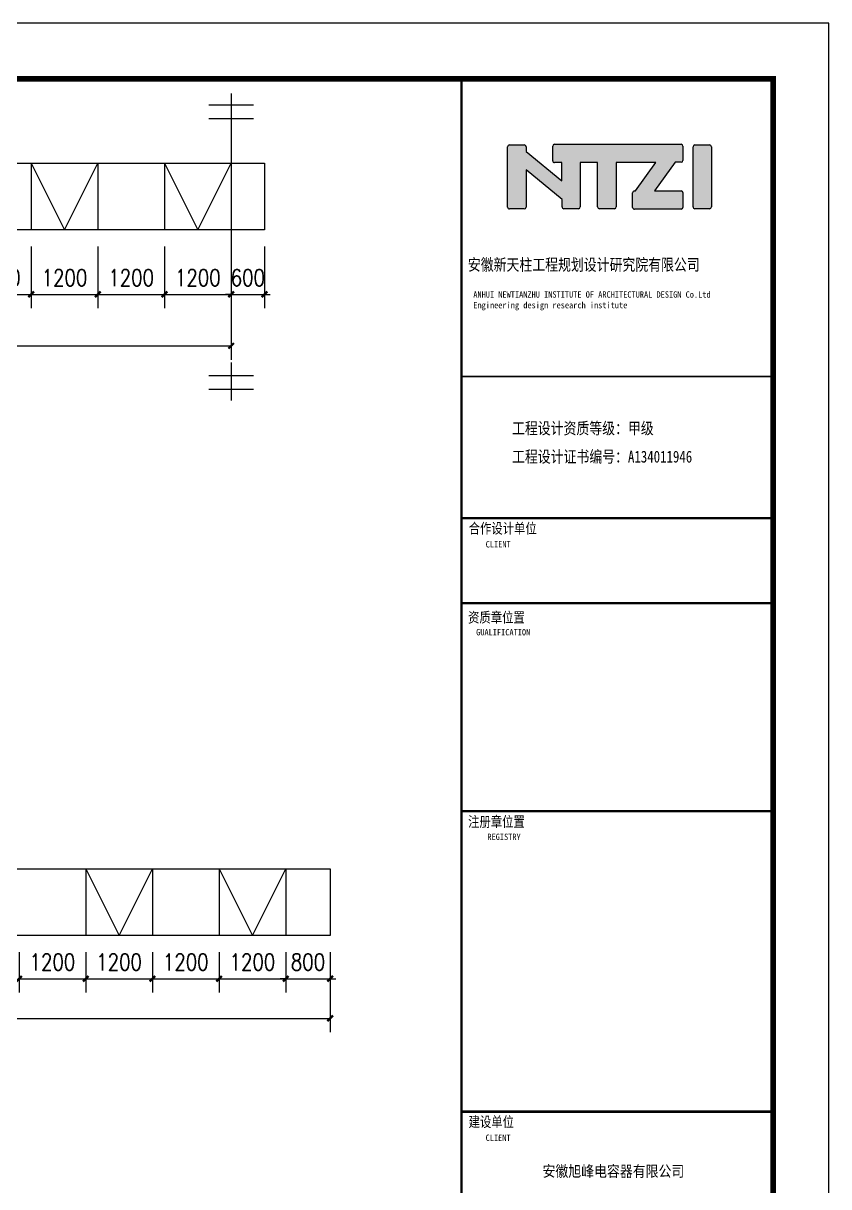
# Model space of a CAD drawing. Extents: x 3757684 to 3906284, y -130571 to 413559.
# Drawn here: x 3817486 to 3831984, y 392625 to 413559 of the extents above; entities that cross this region are included whole.
import ezdxf
from ezdxf.enums import TextEntityAlignment as Align

# ---------------------------------------------------------------- set-up
doc = ezdxf.new("R2010")
doc.units = 0
doc.header["$LTSCALE"] = 1000
doc.header["$MEASUREMENT"] = 0
doc.linetypes.add('DOTE', pattern=[2.42, 2, -0.2, 0.02, -0.2])
doc.layers.get('0').update_dxf_attribs({"color": 4, "linetype": 'CONTINUOUS'})
doc.layers.get('Defpoints').update_dxf_attribs({"linetype": 'CONTINUOUS'})
for name, color, linetype in [('46', 7, 'CONTINUOUS'), ('DIM_SYMB', 3, 'CONTINUOUS'), ('PUB_DIM', 3, 'CONTINUOUS'), ('PUB_TEXT', 7, 'CONTINUOUS'), ('PUB_TITLE', 4, 'CONTINUOUS')]:
    doc.layers.add(name, color=color, linetype=linetype)
doc.styles.add('-黑体', font='simhei_0.ttf', dxfattribs={"width": 0.8})
doc.styles.add('DIM_FONT', font='SIMPLEX.shx', dxfattribs={"width": 0.8})
doc.dimstyles.new('DIMN', dxfattribs={"dimtxt": 300, "dimasz": 100, "dimexe": 250, "dimexo": 300, "dimgap": 150, "dimtad": 1, "dimdec": 0, "dimzin": 0, "dimdsep": 46, "dimtxsty": 'DIM_FONT', "dimblk": 'ARCHTICK', "dimcen": 0.09, "dimclrt": 7, "dimazin": 2, "dimtfac": 1, "dimtdec": 0, "dimtix": 1, "dimtmove": 2, "dimatfit": 3, "dimldrblk": 'ARCHTICK', "dimfxl": 0, "dimtolj": 1, "dimtzin": 0, "dimarcsym": 0})

# ---------------------------------------------------------------- blocks, each defined once
blk = doc.blocks.new('_ArchTick')
at = {"color": 0, "linetype": 'ByBlock', "const_width": 0.4}
blk.add_lwpolyline([(-0.5, -0.5), (0.5, 0.5)], dxfattribs=at)
blk = doc.blocks.new('*D266')
at = {"layer": 'Defpoints', "color": 0}
for p in [(3803010, 397146), (3823010, 397146), (3823010, 395654)]:
    blk.add_point(p, dxfattribs=at)
at = {"layer": 'PUB_DIM', "color": 0, "lineweight": -2}
for p, q in [((3803010, 396846), (3803010, 395404)), ((3823010, 396846), (3823010, 395404)), ((3803010, 395654), (3823010, 395654))]:
    blk.add_line(p, q, dxfattribs=at)
at = {"layer": 'PUB_DIM', "color": 0, "lineweight": -2, "xscale": 100, "yscale": 100, "zscale": 100, "rotation": 180}
blk.add_blockref('_ArchTick', (3803010, 395654), dxfattribs=at)
at = {"layer": 'PUB_DIM', "color": 0, "lineweight": -2, "xscale": 100, "yscale": 100, "zscale": 100}
blk.add_blockref('_ArchTick', (3823010, 395654), dxfattribs=at)
at = {"layer": 'PUB_DIM', "color": 7, "insert": (3813010, 395954), "char_height": 300, "attachment_point": 5, "style": 'DIM_FONT'}
blk.add_mtext('\\A1;20000', dxfattribs=at)
blk = doc.blocks.new('*D279')
at = {"layer": 'Defpoints', "color": 0}
for p in [(3817410, 397146), (3818610, 397146), (3818610, 396368)]:
    blk.add_point(p, dxfattribs=at)
at = {"layer": 'PUB_DIM', "color": 0, "lineweight": -2}
for p, q in [((3817410, 396846), (3817410, 396118)), ((3818610, 396846), (3818610, 396118)), ((3817410, 396368), (3818610, 396368))]:
    blk.add_line(p, q, dxfattribs=at)
at = {"layer": 'PUB_DIM', "color": 0, "lineweight": -2, "xscale": 100, "yscale": 100, "zscale": 100, "rotation": 180}
blk.add_blockref('_ArchTick', (3817410, 396368), dxfattribs=at)
at = {"layer": 'PUB_DIM', "color": 0, "lineweight": -2, "xscale": 100, "yscale": 100, "zscale": 100}
blk.add_blockref('_ArchTick', (3818610, 396368), dxfattribs=at)
at = {"layer": 'PUB_DIM', "color": 7, "insert": (3818010, 396668), "char_height": 300, "attachment_point": 5, "style": 'DIM_FONT'}
blk.add_mtext('\\A1;1200', dxfattribs=at)
blk = doc.blocks.new('*D280')
at = {"layer": 'Defpoints', "color": 0}
for p in [(3818610, 397146), (3819810, 397146), (3819810, 396368)]:
    blk.add_point(p, dxfattribs=at)
at = {"layer": 'PUB_DIM', "color": 0, "lineweight": -2}
for p, q in [((3818610, 396846), (3818610, 396118)), ((3819810, 396846), (3819810, 396118)), ((3818610, 396368), (3819810, 396368))]:
    blk.add_line(p, q, dxfattribs=at)
at = {"layer": 'PUB_DIM', "color": 0, "lineweight": -2, "xscale": 100, "yscale": 100, "zscale": 100, "rotation": 180}
blk.add_blockref('_ArchTick', (3818610, 396368), dxfattribs=at)
at = {"layer": 'PUB_DIM', "color": 0, "lineweight": -2, "xscale": 100, "yscale": 100, "zscale": 100}
blk.add_blockref('_ArchTick', (3819810, 396368), dxfattribs=at)
at = {"layer": 'PUB_DIM', "color": 7, "insert": (3819210, 396668), "char_height": 300, "attachment_point": 5, "style": 'DIM_FONT'}
blk.add_mtext('\\A1;1200', dxfattribs=at)
blk = doc.blocks.new('*D281')
at = {"layer": 'Defpoints', "color": 0}
for p in [(3819810, 397146), (3821010, 397146), (3821010, 396368)]:
    blk.add_point(p, dxfattribs=at)
at = {"layer": 'PUB_DIM', "color": 0, "lineweight": -2}
for p, q in [((3819810, 396846), (3819810, 396118)), ((3821010, 396846), (3821010, 396118)), ((3819810, 396368), (3821010, 396368))]:
    blk.add_line(p, q, dxfattribs=at)
at = {"layer": 'PUB_DIM', "color": 0, "lineweight": -2, "xscale": 100, "yscale": 100, "zscale": 100, "rotation": 180}
blk.add_blockref('_ArchTick', (3819810, 396368), dxfattribs=at)
at = {"layer": 'PUB_DIM', "color": 0, "lineweight": -2, "xscale": 100, "yscale": 100, "zscale": 100}
blk.add_blockref('_ArchTick', (3821010, 396368), dxfattribs=at)
at = {"layer": 'PUB_DIM', "color": 7, "insert": (3820410, 396668), "char_height": 300, "attachment_point": 5, "style": 'DIM_FONT'}
blk.add_mtext('\\A1;1200', dxfattribs=at)
blk = doc.blocks.new('*D282')
at = {"layer": 'Defpoints', "color": 0}
for p in [(3821010, 397146), (3822210, 397146), (3822210, 396368)]:
    blk.add_point(p, dxfattribs=at)
at = {"layer": 'PUB_DIM', "color": 0, "lineweight": -2}
for p, q in [((3821010, 396846), (3821010, 396118)), ((3822210, 396846), (3822210, 396118)), ((3821010, 396368), (3822210, 396368))]:
    blk.add_line(p, q, dxfattribs=at)
at = {"layer": 'PUB_DIM', "color": 0, "lineweight": -2, "xscale": 100, "yscale": 100, "zscale": 100, "rotation": 180}
blk.add_blockref('_ArchTick', (3821010, 396368), dxfattribs=at)
at = {"layer": 'PUB_DIM', "color": 0, "lineweight": -2, "xscale": 100, "yscale": 100, "zscale": 100}
blk.add_blockref('_ArchTick', (3822210, 396368), dxfattribs=at)
at = {"layer": 'PUB_DIM', "color": 7, "insert": (3821610, 396668), "char_height": 300, "attachment_point": 5, "style": 'DIM_FONT'}
blk.add_mtext('\\A1;1200', dxfattribs=at)
blk = doc.blocks.new('*D283')
at = {"layer": 'Defpoints', "color": 0}
for p in [(3822210, 397146), (3823010, 397146), (3823010, 396368)]:
    blk.add_point(p, dxfattribs=at)
at = {"layer": 'PUB_DIM', "color": 0, "lineweight": -2}
for p, q in [((3822210, 396846), (3822210, 396118)), ((3823010, 396846), (3823010, 396118)), ((3822210, 396368), (3822110, 396368)), ((3822210, 396368), (3823010, 396368)), ((3823010, 396368), (3823110, 396368))]:
    blk.add_line(p, q, dxfattribs=at)
at = {"layer": 'PUB_DIM', "color": 0, "lineweight": -2, "xscale": 100, "yscale": 100, "zscale": 100}
blk.add_blockref('_ArchTick', (3822210, 396368), dxfattribs=at)
at = {"layer": 'PUB_DIM', "color": 0, "lineweight": -2, "xscale": 100, "yscale": 100, "zscale": 100, "rotation": 180}
blk.add_blockref('_ArchTick', (3823010, 396368), dxfattribs=at)
at = {"layer": 'PUB_DIM', "color": 7, "insert": (3822610, 396668), "char_height": 300, "attachment_point": 5, "style": 'DIM_FONT'}
blk.add_mtext('\\A1;800', dxfattribs=at)
blk = doc.blocks.new('*D305')
at = {"layer": 'Defpoints', "color": 0}
for p in [(3778028, 409843), (3821228, 409843), (3821228, 407754)]:
    blk.add_point(p, dxfattribs=at)
at = {"layer": 'PUB_DIM', "color": 0, "lineweight": -2}
for p, q in [((3778028, 409543), (3778028, 407504)), ((3821228, 409543), (3821228, 407504)), ((3778028, 407754), (3821228, 407754))]:
    blk.add_line(p, q, dxfattribs=at)
at = {"layer": 'PUB_DIM', "color": 0, "lineweight": -2, "xscale": 100, "yscale": 100, "zscale": 100, "rotation": 180}
blk.add_blockref('_ArchTick', (3778028, 407754), dxfattribs=at)
at = {"layer": 'PUB_DIM', "color": 0, "lineweight": -2, "xscale": 100, "yscale": 100, "zscale": 100}
blk.add_blockref('_ArchTick', (3821228, 407754), dxfattribs=at)
at = {"layer": 'PUB_DIM', "color": 7, "insert": (3799628, 408054), "char_height": 300, "attachment_point": 5, "style": 'DIM_FONT'}
blk.add_mtext('\\A1;43200', dxfattribs=at)
blk = doc.blocks.new('*D339')
at = {"layer": 'Defpoints', "color": 0}
for p in [(3816428, 409843), (3817628, 409843), (3817628, 408681)]:
    blk.add_point(p, dxfattribs=at)
at = {"layer": 'PUB_DIM', "color": 0, "lineweight": -2}
for p, q in [((3816428, 409543), (3816428, 408431)), ((3817628, 409543), (3817628, 408431)), ((3816428, 408681), (3817628, 408681))]:
    blk.add_line(p, q, dxfattribs=at)
at = {"layer": 'PUB_DIM', "color": 0, "lineweight": -2, "xscale": 100, "yscale": 100, "zscale": 100, "rotation": 180}
blk.add_blockref('_ArchTick', (3816428, 408681), dxfattribs=at)
at = {"layer": 'PUB_DIM', "color": 0, "lineweight": -2, "xscale": 100, "yscale": 100, "zscale": 100}
blk.add_blockref('_ArchTick', (3817628, 408681), dxfattribs=at)
at = {"layer": 'PUB_DIM', "color": 7, "insert": (3817028, 408981), "char_height": 300, "attachment_point": 5, "style": 'DIM_FONT'}
blk.add_mtext('\\A1;1200', dxfattribs=at)
blk = doc.blocks.new('*D340')
at = {"layer": 'Defpoints', "color": 0}
for p in [(3817628, 409843), (3818828, 409843), (3818828, 408681)]:
    blk.add_point(p, dxfattribs=at)
at = {"layer": 'PUB_DIM', "color": 0, "lineweight": -2}
for p, q in [((3817628, 409543), (3817628, 408431)), ((3818828, 409543), (3818828, 408431)), ((3817628, 408681), (3818828, 408681))]:
    blk.add_line(p, q, dxfattribs=at)
at = {"layer": 'PUB_DIM', "color": 0, "lineweight": -2, "xscale": 100, "yscale": 100, "zscale": 100, "rotation": 180}
blk.add_blockref('_ArchTick', (3817628, 408681), dxfattribs=at)
at = {"layer": 'PUB_DIM', "color": 0, "lineweight": -2, "xscale": 100, "yscale": 100, "zscale": 100}
blk.add_blockref('_ArchTick', (3818828, 408681), dxfattribs=at)
at = {"layer": 'PUB_DIM', "color": 7, "insert": (3818228, 408981), "char_height": 300, "attachment_point": 5, "style": 'DIM_FONT'}
blk.add_mtext('\\A1;1200', dxfattribs=at)
blk = doc.blocks.new('*D341')
at = {"layer": 'Defpoints', "color": 0}
for p in [(3818828, 409843), (3820028, 409843), (3820028, 408681)]:
    blk.add_point(p, dxfattribs=at)
at = {"layer": 'PUB_DIM', "color": 0, "lineweight": -2}
for p, q in [((3818828, 409543), (3818828, 408431)), ((3820028, 409543), (3820028, 408431)), ((3818828, 408681), (3820028, 408681))]:
    blk.add_line(p, q, dxfattribs=at)
at = {"layer": 'PUB_DIM', "color": 0, "lineweight": -2, "xscale": 100, "yscale": 100, "zscale": 100, "rotation": 180}
blk.add_blockref('_ArchTick', (3818828, 408681), dxfattribs=at)
at = {"layer": 'PUB_DIM', "color": 0, "lineweight": -2, "xscale": 100, "yscale": 100, "zscale": 100}
blk.add_blockref('_ArchTick', (3820028, 408681), dxfattribs=at)
at = {"layer": 'PUB_DIM', "color": 7, "insert": (3819428, 408981), "char_height": 300, "attachment_point": 5, "style": 'DIM_FONT'}
blk.add_mtext('\\A1;1200', dxfattribs=at)
blk = doc.blocks.new('*D342')
at = {"layer": 'Defpoints', "color": 0}
for p in [(3820028, 409843), (3821228, 409843), (3821228, 408681)]:
    blk.add_point(p, dxfattribs=at)
at = {"layer": 'PUB_DIM', "color": 0, "lineweight": -2}
for p, q in [((3820028, 409543), (3820028, 408431)), ((3821228, 409543), (3821228, 408431)), ((3820028, 408681), (3821228, 408681))]:
    blk.add_line(p, q, dxfattribs=at)
at = {"layer": 'PUB_DIM', "color": 0, "lineweight": -2, "xscale": 100, "yscale": 100, "zscale": 100, "rotation": 180}
blk.add_blockref('_ArchTick', (3820028, 408681), dxfattribs=at)
at = {"layer": 'PUB_DIM', "color": 0, "lineweight": -2, "xscale": 100, "yscale": 100, "zscale": 100}
blk.add_blockref('_ArchTick', (3821228, 408681), dxfattribs=at)
at = {"layer": 'PUB_DIM', "color": 7, "insert": (3820628, 408981), "char_height": 300, "attachment_point": 5, "style": 'DIM_FONT'}
blk.add_mtext('\\A1;1200', dxfattribs=at)
blk = doc.blocks.new('*D343')
at = {"layer": 'Defpoints', "color": 0}
for p in [(3821228, 409843), (3821828, 409843), (3821828, 408681)]:
    blk.add_point(p, dxfattribs=at)
at = {"layer": 'PUB_DIM', "color": 0, "lineweight": -2}
for p, q in [((3821228, 409543), (3821228, 408431)), ((3821828, 409543), (3821828, 408431)), ((3821228, 408681), (3821128, 408681)), ((3821228, 408681), (3821828, 408681)), ((3821828, 408681), (3821928, 408681))]:
    blk.add_line(p, q, dxfattribs=at)
at = {"layer": 'PUB_DIM', "color": 0, "lineweight": -2, "xscale": 100, "yscale": 100, "zscale": 100}
blk.add_blockref('_ArchTick', (3821228, 408681), dxfattribs=at)
at = {"layer": 'PUB_DIM', "color": 0, "lineweight": -2, "xscale": 100, "yscale": 100, "zscale": 100, "rotation": 180}
blk.add_blockref('_ArchTick', (3821828, 408681), dxfattribs=at)
at = {"layer": 'PUB_DIM', "color": 7, "insert": (3821528, 408981), "char_height": 300, "attachment_point": 5, "style": 'DIM_FONT'}
blk.add_mtext('\\A1;600', dxfattribs=at)
blk = doc.blocks.new('A$C6CA8367D')
h = blk.add_hatch(color=256)
h.paths.add_polyline_path([(1354, 38361), (2001, 37832), (2001, 37695, 0.414214), (2033, 37663), (2296, 37663, 0.414214), (2328, 37695), (2328, 38494), (2642, 38494), (2642, 37696, 0.414214), (2674, 37664), (2944, 37664, 0.414214), (2976, 37696), (2976, 38494), (3688, 38494), (3326, 37983), (3304, 37983, 0.414214), (3272, 37951), (3272, 37688, 0.414214), (3304, 37656), (4144, 37656, 0.414214), (4176, 37688), (4177, 37953, 0.414214), (4145, 37985), (3664, 37985), (4039, 38499), (4145, 38499, 0.414214), (4177, 38531), (4177, 38791, 0.414214), (4145, 38823), (1867, 38823, 0.414214), (1835, 38791), (1835, 38525, 0.414214), (1867, 38493), (1998, 38493), (1998, 38165), (1353, 38692), (1353, 38780, 0.41489), (1321, 38812), (1053, 38812, 0.414214), (1021, 38780), (1021, 37693, 0.414214), (1053, 37661), (1322, 37661, 0.414214), (1354, 37693)])
h.paths.add_polyline_path([(4359, 37695, 0.414214), (4391, 37663), (4658, 37663, 0.414214), (4690, 37695), (4690, 38779, 0.414214), (4658, 38811), (4391, 38811, 0.414214), (4359, 38779)])
for p, q in [((1021, 37693), (1021, 38780)), ((1053, 38812), (1321, 38812)), ((1353, 38780), (1353, 38692)), ((1835, 38525), (1835, 38791)), ((1867, 38823), (4145, 38823)), ((4177, 38791), (4177, 38531)), ((4359, 37695), (4359, 38779)), ((4391, 38811), (4658, 38811)), ((4690, 38779), (4690, 37695)), ((1353, 38692), (1998, 38165)), ((2001, 37832), (1354, 38361)), ((1354, 38361), (1354, 37693)), ((1998, 38493), (1867, 38493)), ((1998, 38165), (1998, 38493)), ((2642, 38494), (2328, 38494)), ((2328, 38494), (2328, 37695)), ((2642, 37696), (2642, 38494)), ((3688, 38494), (2976, 38494)), ((2976, 38494), (2976, 37696)), ((3326, 37983), (3688, 38494)), ((4039, 38499), (3664, 37985)), ((4145, 38499), (4039, 38499)), ((3272, 37688), (3272, 37951)), ((3304, 37983), (3326, 37983)), ((3664, 37985), (4145, 37985)), ((4177, 37953), (4176, 37688)), ((2001, 37695), (2001, 37832)), ((1322, 37661), (1053, 37661)), ((2296, 37663), (2033, 37663)), ((2944, 37664), (2674, 37664)), ((4144, 37656), (3304, 37656)), ((4658, 37663), (4391, 37663))]:
    blk.add_line(p, q)
for centre, start, end in [((1053, 38780, 0), 89.9964, 179.9964), ((1321, 38780, 0), 359.8641, 89.9964), ((1867, 38791, 0), 89.9964, 179.9964), ((4145, 38791, 0), 359.9964, 89.9964), ((4391, 38779, 0), 89.9964, 179.9964), ((4658, 38779, 0), 359.9964, 89.9964), ((1867, 38525, 0), 179.9964, 269.9964), ((4145, 38531, 0), 269.9964, 359.9964), ((3304, 37951, 0), 89.9964, 179.9964), ((4145, 37953, 0), 359.9964, 89.9964), ((1053, 37693, 0), 179.9964, 269.9964), ((1322, 37693, 0), 269.9964, 359.9964), ((2033, 37695, 0), 179.9964, 269.9964), ((2296, 37695, 0), 269.9964, 359.9964), ((2674, 37696, 0), 179.9964, 269.9964), ((2944, 37696, 0), 269.9964, 359.9964), ((3304, 37688, 0), 179.9964, 269.9964), ((4144, 37688, 0), 269.9964, 359.9964), ((4391, 37695, 0), 179.9964, 269.9964), ((4658, 37695, 0), 269.9964, 359.9964)]:
    blk.add_arc(centre, 32, start, end)
at = {"layer": 'PUB_TEXT'}
for q in [(5066, 40000), (5802, 39470)]:
    blk.add_line((5802, 40000), q, dxfattribs=at)
at = {"layer": 'PUB_TITLE'}
blk.add_line((5802, 40000), (192, 40000), dxfattribs=at)
at = {"layer": 'PUB_TITLE', "lineweight": 40}
blk.add_line((189, 30565), (5799, 30565), dxfattribs=at)
at = {"layer": 'PUB_TITLE', "lineweight": 40, "elevation": 0}
for points, const_width in [([(192, 40000), (189, 1)], 42.5), ([(192, 34645), (5802, 34645)], 25.5), ([(191, 32095), (5801, 32095)], 42.5), ([(191, 30565), (5801, 30565)], 42.5), ([(189, 26825), (5799, 26825)], 42.5), ([(191, 21417), (5801, 21417)], 42.5)]:
    blk.add_lwpolyline(points, dxfattribs=dict(at, const_width=const_width))
at = {"layer": '46', "linetype": 'Continuous', "style": '-黑体', "width": 0.85}
blk.add_text('安徽旭峰电容器有限公司', height=200, rotation=359.9964, dxfattribs=at).set_placement((2926, 20246, 0), align=Align.CENTER)
at = {"layer": 'PUB_TEXT', "char_height": 212.5, "attachment_point": 1, "rotation": 359.9964, "style": '-黑体'}
for s, insert in [('安徽新天柱工程规划设计研究院有限公司 ', (306, 36763, 0)), ('工程设计资质等级：甲级 ', (1101, 33819, 0)), ('工程设计证书编号：A134011946', (1101, 33309, 0))]:
    blk.add_mtext(s, dxfattribs=dict(at, insert=insert))
at = {"layer": 'PUB_TEXT', "attachment_point": 1, "rotation": 359.9964, "style": '-黑体'}
for s, insert, char_height, width in [('ANHUI NEWTIANZHU INSTITUTE OF ARCHITECTURAL DESIGN Co.Ltd\\PEngineering design research institute', (404, 36178, 0), 114.75, 5257.32), ('合作设计单位', (321, 32006, 0), 187, 1749.25), ('CLIENT', (627, 31683, 0), 114.7, 2399.54), ('资质章位置', (310, 30404, 0), 187, 2124.99), ('GUALIFICATION', (455, 30101, 0), 114.75, 2680.88), ('注册章位置', (310, 26729, 0), 187, 1529.99), ('REGISTRY', (658, 26420, 0), 114.7, 2399.54), ('建设单位', (320, 21328, 0), 187, 1111.79), ('CLIENT', (626, 21005, 0), 114.7, 2399.54)]:
    blk.add_mtext(s, dxfattribs=dict(at, insert=insert, char_height=char_height, width=width))

msp = doc.modelspace()

# ---------------------------------------------------------------- linework, layer by layer
for p, q in [((3817628.2, 411042.6), (3817628.2, 409842.6)), ((3818828.2, 411042.6), (3818828.2, 409842.6)), ((3820028.2, 411042.6), (3820028.2, 409842.6)), ((3821228.2, 411042.6), (3821228.2, 409842.6)), ((3818609.9, 398346, 0), (3818609.9, 397146, 0)), ((3819809.9, 398346, 0), (3819809.9, 397146, 0)), ((3821009.9, 398346, 0), (3821009.9, 397146, 0)), ((3822209.9, 398346, 0), (3822209.9, 397146, 0))]:
    msp.add_line(p, q)
at = {"elevation": 0}
msp.add_lwpolyline([(3778028.2, 411042.6), (3821828.2, 411042.6), (3821828.2, 409842.6), (3778028.2, 409842.6)], close=True, dxfattribs=at)
at = {"color": 8}
for points in [[(3817628.2, 411042.6), (3818228.2, 409842.6), (3818828.2, 411042.6)], [(3820028.2, 411042.6), (3820628.2, 409842.6), (3821228.2, 411042.6)]]:
    msp.add_lwpolyline(points, dxfattribs=at)
msp.add_lwpolyline([(3803009.9, 398346), (3823009.9, 398346), (3823009.9, 397146), (3803009.9, 397146)], close=True)
at = {"color": 8, "elevation": 0}
for points in [[(3818609.9, 398346), (3819209.9, 397146), (3819809.9, 398346)], [(3821009.9, 398346), (3821609.9, 397146), (3822209.9, 398346)]]:
    msp.add_lwpolyline(points, dxfattribs=at)
at = {"layer": 'DIM_SYMB', "linetype": 'DOTE'}
msp.add_line((3821228.2, 412294.3), (3821228.2, 406772.8), dxfattribs=at)
at = {"layer": 'DIM_SYMB'}
for p, q in [((3820828.2, 412094.3), (3821628.2, 412094.3)), ((3820828.2, 411844.3), (3821628.2, 411844.3)), ((3820828.2, 407222.8), (3821628.2, 407222.8)), ((3820828.2, 406972.8), (3821628.2, 406972.8))]:
    msp.add_line(p, q, dxfattribs=at)
at = {"layer": 'PUB_TITLE', "elevation": 13.9}
msp.add_lwpolyline([(3757684, 371559.1), (3831984, 371559.1), (3831984, 413559.1), (3757684, 413559.1)], close=True, dxfattribs=at)
at = {"layer": 'PUB_TITLE', "const_width": 100, "elevation": 13.9}
msp.add_lwpolyline([(3760184, 372559.1), (3830984, 372559.1), (3830984, 412559.1), (3760184, 412559.1)], close=True, dxfattribs=at)

# ---------------------------------------------------------------- block references
msp.add_blockref('A$C6CA8367D', (3825182.2, 372558.7, 13.9))

# ---------------------------------------------------------------- dimensions: what is measured, and where the dimension line sits
at = {"layer": 'PUB_DIM'}
for p1, p2, distance, picture, middle in [((3778028.2, 409842.6), (3821228.2, 409842.6), -2089, '*D305', (3799628.2, 408053.6)), ((3816428.2, 409842.6), (3817628.2, 409842.6), -1161.3, '*D339', (3817028.2, 408981.4)), ((3817628.2, 409842.6), (3818828.2, 409842.6), -1161.3, '*D340', (3818228.2, 408981.4)), ((3818828.2, 409842.6), (3820028.2, 409842.6), -1161.3, '*D341', (3819428.2, 408981.4)), ((3820028.2, 409842.6), (3821228.2, 409842.6), -1161.3, '*D342', (3820628.2, 408981.4)), ((3821228.2, 409842.6), (3821828.2, 409842.6), -1161.3, '*D343', (3821528.2, 408981.4)), ((3803009.9, 397146), (3823009.9, 397146), -1492.4, '*D266', (3813009.9, 395953.6)), ((3817409.9, 397146), (3818609.9, 397146), -777.6, '*D279', (3818009.9, 396668.5)), ((3818609.9, 397146), (3819809.9, 397146), -777.6, '*D280', (3819209.9, 396668.5)), ((3819809.9, 397146), (3821009.9, 397146), -777.6, '*D281', (3820409.9, 396668.5)), ((3821009.9, 397146), (3822209.9, 397146), -777.6, '*D282', (3821609.9, 396668.5)), ((3822209.9, 397146), (3823009.9, 397146), -777.6, '*D283', (3822609.9, 396668.5))]:
    dim = msp.add_aligned_dim(p1=p1, p2=p2, distance=distance, dimstyle='DIMN', dxfattribs=at)
    dim.commit()
    dim.dimension.update_dxf_attribs({"geometry": picture, "text_midpoint": middle})

doc.saveas('drawing.dxf')
